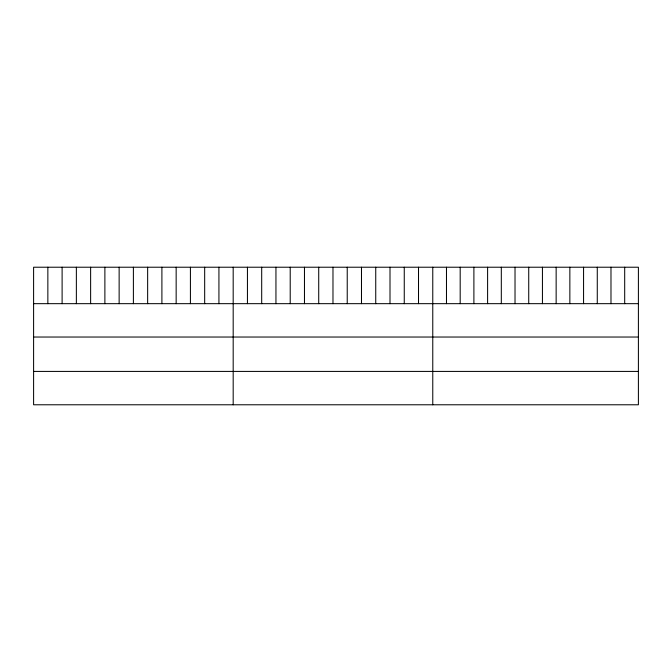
<?xml version="1.0" encoding="UTF-8"?>
<svg xmlns="http://www.w3.org/2000/svg" width="672" height="672" viewBox="0 0 672 672"><rect width="100%" height="100%" fill="white"/><g stroke="black" fill="none" stroke-linecap="round" stroke-linejoin="round"><path stroke-width="1.01" d="M638.4 303.668L638.4 404.779L33.6 404.779L33.6 267.221L638.4 267.221L638.4 303.668L33.6 303.668M33.6 337.033L638.4 337.033M33.6 371.414L638.4 371.414M624.691 267.221L624.691 303.668M610.982 267.221L610.982 303.668M597.274 267.221L597.274 303.668M583.565 267.221L583.565 303.668M569.856 267.221L569.856 303.668M556.147 267.221L556.147 303.668M542.438 267.221L542.438 303.668M528.73 267.221L528.73 303.668M515.021 267.221L515.021 303.668M501.312 267.221L501.312 303.668M487.603 267.221L487.603 303.668M473.894 267.221L473.894 303.668M460.186 267.221L460.186 303.668M446.477 267.221L446.477 303.668M432.768 267.221L432.768 404.779M418.513 267.221L418.513 303.668M404.258 267.221L404.258 303.668M390.004 267.221L390.004 303.668M375.74 267.221L375.74 303.668M361.486 267.221L361.486 303.668M347.231 267.221L347.231 303.668M332.976 267.221L332.976 303.668M318.721 267.221L318.721 303.668M304.466 267.221L304.466 303.668M290.212 267.221L290.212 303.668M275.948 267.221L275.948 303.668M261.694 267.221L261.694 303.668M247.439 267.221L247.439 303.668M233.184 267.221L233.184 404.779M218.929 267.221L218.929 303.668M204.674 267.221L204.674 303.668M190.42 267.221L190.42 303.668M176.156 267.221L176.156 303.668M161.902 267.221L161.902 303.668M147.647 267.221L147.647 303.668M133.392 267.221L133.392 303.668M119.137 267.221L119.137 303.668M104.882 267.221L104.882 303.668M90.628 267.221L90.628 303.668M76.364 267.221L76.364 303.668M62.11 267.221L62.11 303.668M47.855 267.221L47.855 303.668"/></g></svg>
